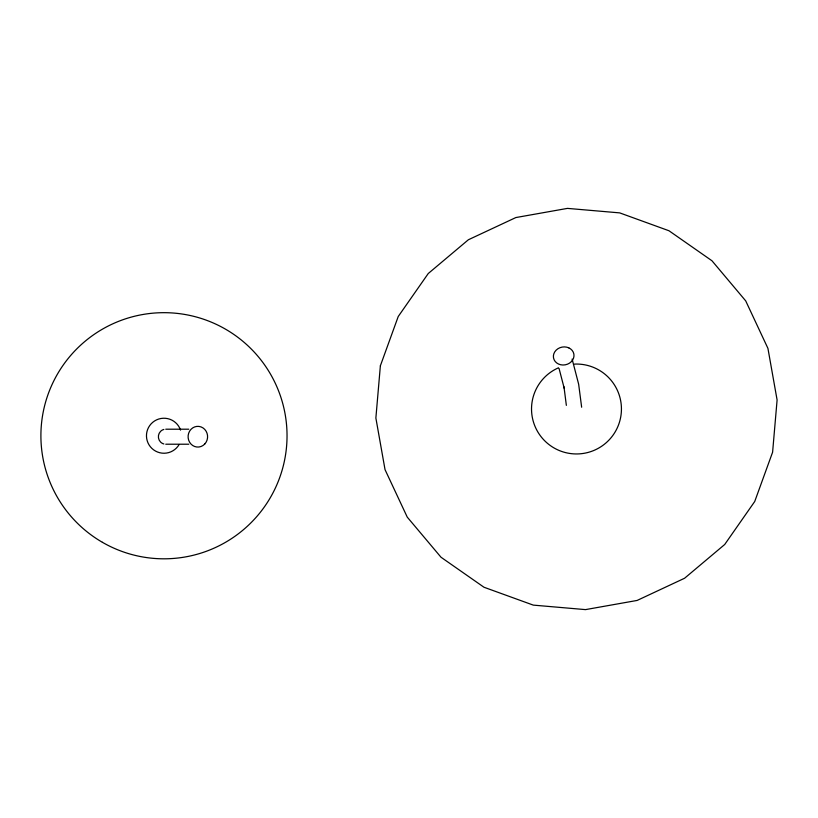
<?xml version="1.0" encoding="UTF-8"?>
<svg xmlns="http://www.w3.org/2000/svg" width="818" height="818" viewBox="0 0 818 818"><rect width="100%" height="100%" fill="white"/><g stroke="black" fill="none" stroke-linecap="round" stroke-linejoin="round"><path stroke-width="1.23" d="M165.768 429.205L188.794 429.205M165.768 444.215L188.794 444.215M559.062 368.478L564.236 388.376M572.13 359.092L578.653 384.225L581.649 407.231M563.97 386.72L566.353 405.37M163.856 443.959A7.413 7.362 -90 0 1 160.543 442.017A7.546 7.485 -90 0 1 160.543 431.403A7.413 7.362 -90 0 1 163.856 429.45M179.132 444.501A17.515 17.515 0 0 1 151.862 448.387A17.515 17.515 0 0 1 154.561 420.973A17.515 17.515 0 0 1 180.553 430.115M574.461 364.092A44.959 44.959 0 0 1 618.612 424.695A44.959 44.959 0 0 1 545.575 441.648A44.959 44.959 0 0 1 558.51 367.793M380.37 365.789L375.871 418.018L385.033 469.634L407.252 517.119L441.004 557.232L483.98 587.242L533.275 605.115L585.504 609.615L637.12 600.443L684.605 578.234L724.717 544.481L754.728 501.495L772.601 452.211L777.1 399.982L767.928 348.366L745.709 300.881L711.967 260.768L668.981 230.758L619.696 212.884L567.467 208.386L515.851 217.557L468.366 239.766L428.254 273.519L398.233 316.505L380.37 365.789M204.745 444.031A10.409 9.877 -90 0 0 204.745 429.389A10.235 9.704 -90 0 0 190.952 429.378A10.409 9.877 -90 0 0 190.952 444.031A10.235 9.704 -90 0 0 204.745 444.041M102.434 542.324A123.068 123.068 0 0 0 287.036 435.738A123.068 123.068 0 0 0 102.434 329.163A123.068 123.068 0 0 0 102.434 542.324M568.796 347.854A10.409 9.11 -11 0 0 554.737 351.904A10.235 8.957 -11 0 0 558.582 364.061A10.409 9.11 -11 0 0 572.641 360.012A10.235 8.957 -11 0 0 568.796 347.854"/></g></svg>
